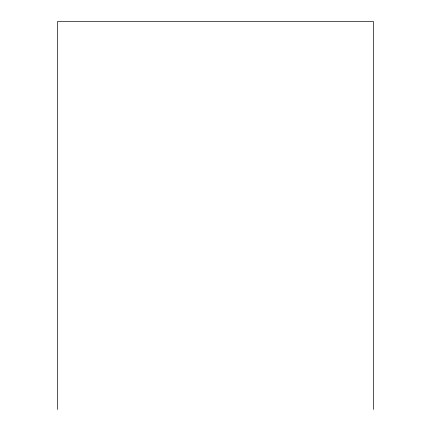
<?xml version="1.0" encoding="UTF-8"?>
<svg xmlns="http://www.w3.org/2000/svg" width="431" height="431" viewBox="0 0 431 431"><rect width="100%" height="100%" fill="white"/><g stroke="black" fill="none" stroke-linecap="round" stroke-linejoin="round"><path stroke-width="0.65" d="M373.51 409.45L373.51 21.55L57.49 21.55L57.49 409.45"/></g></svg>
